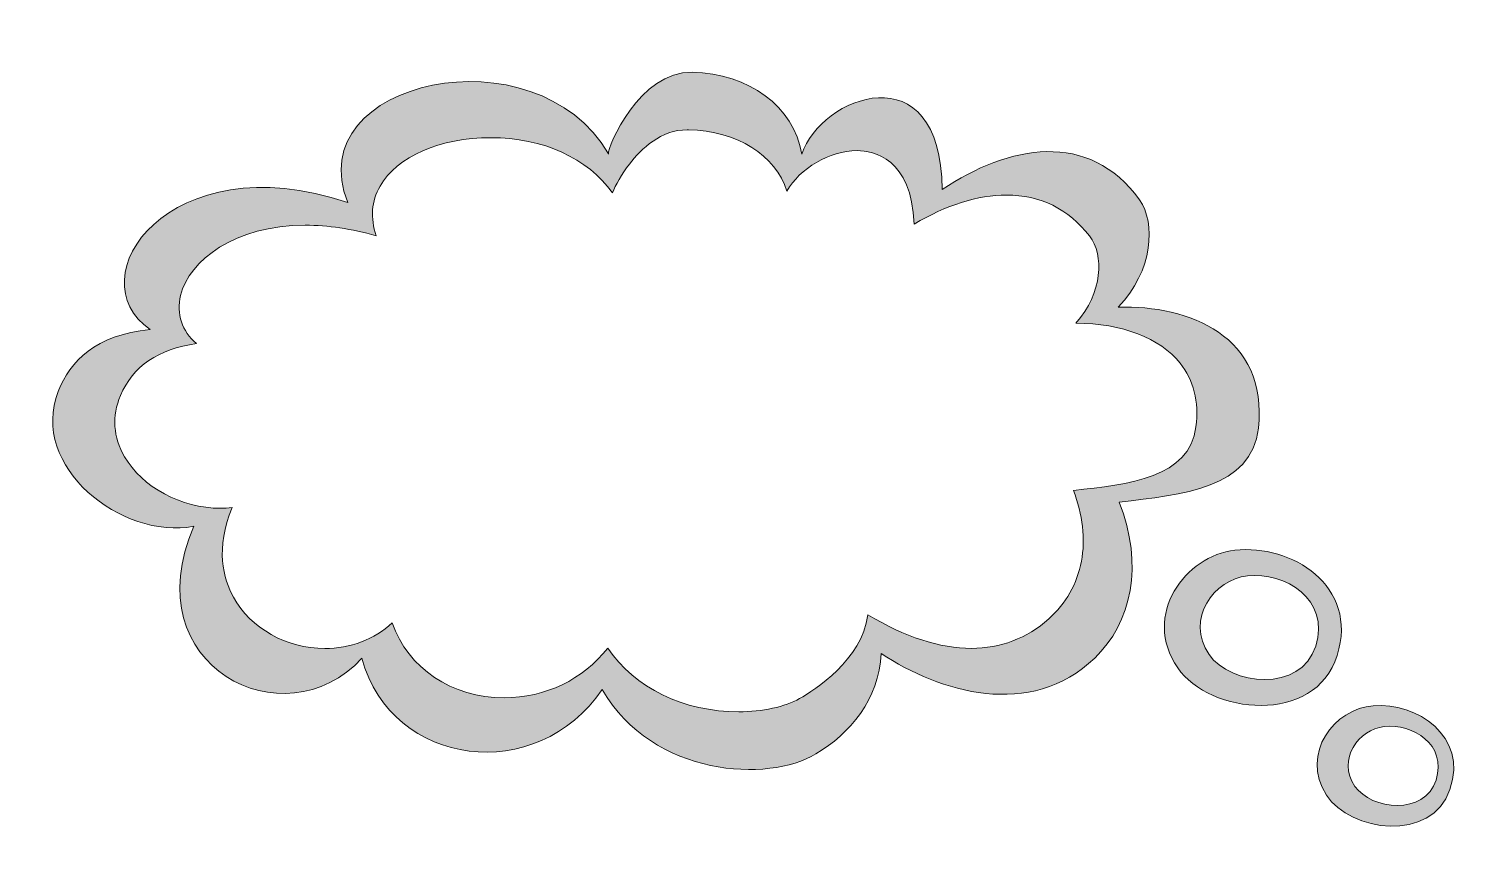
# Model space of a CAD drawing. Header units: inches. Extents: x -2 to 103, y -1 to 58.
import ezdxf

# ---------------------------------------------------------------- set-up
doc = ezdxf.new("R2010")
doc.units = ezdxf.units.IN
doc.header["$MEASUREMENT"] = 0
doc.layers.add('Layer 1', color=7, linetype='Continuous')

msp = doc.modelspace()

# ---------------------------------------------------------------- hatches: boundary and pattern name
at = {"layer": 'Layer 1', "true_color": 0x3f83b5}
h = msp.add_hatch(color=145, dxfattribs=at)
h.dxf.hatch_style = 2
edge = h.paths.add_edge_path()
edge.add_spline(control_points=[(87.44, 28.87), (88.17, 35.54), (82.39, 37.82), (77.27, 37.64), (79.82, 40.3), (80, 43.78), (78.82, 45.43), (75.17, 50.52), (69.3, 49.42), (64.51, 46.17), (64.41, 56.33), (55.66, 52.93), (54.33, 48.74), (53.72, 52.24), (50.49, 54.58), (46.37, 54.68), (42.57, 54.77), (40.22, 49.25), (40.3, 48.77), (40.31, 48.76), (40.32, 48.75), (40.32, 48.74), (40.31, 48.74), (40.3, 48.75), (40.3, 48.77), (35.07, 57.84), (17.83, 54.13), (21.4, 45.24), (8.38, 49.59), (1.67, 39.73), (7.08, 36.02), (3.08, 35.62), (1.27, 33.73), (0.41, 31.54), (-1.73, 26.1), (4.99, 20.76), (10.24, 21.75), (5.84, 11.57), (16.82, 6.08), (22.42, 12.18), (24.61, 4.21), (35.15, 2.97), (39.85, 9.91), (43.56, 3.55), (51.91, 3.16), (55.35, 5.24), (57.81, 6.73), (59.92, 9.17), (60.09, 12.53), (64.3, 9.71), (70.92, 7.73), (75.57, 12.19), (78.22, 14.74), (79.15, 18.92), (77.34, 23.51), (81.92, 24.02), (86.96, 24.52), (87.44, 28.87)], knot_values=[0, 0, 0, 0, 1, 1, 1, 2, 2, 2, 3, 3, 3, 4, 4, 4, 5, 5, 5, 6, 6, 6, 7, 7, 7, 8, 8, 8, 9, 9, 9, 10, 10, 10, 11, 11, 11, 12, 12, 12, 13, 13, 13, 14, 14, 14, 15, 15, 15, 16, 16, 16, 17, 17, 17, 18, 18, 18, 19, 19, 19, 19], degree=3, periodic=1)
edge = h.paths.add_edge_path()
edge.add_spline(control_points=[(74.02, 24.36), (74.7, 22.6), (74.91, 20.83), (74.6, 19.22), (74.29, 17.58), (73.48, 16.14), (72.24, 15.04), (70.64, 13.62), (68.75, 12.9), (66.63, 12.9), (64.34, 12.9), (61.81, 13.72), (59.12, 15.33), (58.69, 12.05), (55.25, 9.87), (54.17, 9.26), (53.09, 8.65), (51.48, 8.3), (49.76, 8.3), (45.74, 8.3), (42.21, 10.02), (40.25, 12.92), (38.46, 10.63), (35.74, 9.32), (32.75, 9.32), (28.92, 9.32), (25.78, 11.44), (24.63, 14.75), (23.32, 13.55), (21.59, 12.89), (19.74, 12.89), (16.96, 12.89), (14.36, 14.35), (13.11, 16.61), (12.37, 17.95), (11.78, 20.14), (13.02, 23.11), (12.74, 23.07), (12.45, 23.06), (12.16, 23.06), (12.16, 23.06), (12.16, 23.06), (12.16, 23.06), (9.34, 23.06), (6.48, 24.6), (5.21, 26.8), (4.39, 28.21), (4.29, 29.75), (4.92, 31.23), (5.84, 33.37), (7.64, 34.61), (10.43, 35), (9.37, 35.91), (8.96, 37.15), (9.28, 38.5), (9.9, 41.03), (13.2, 43.59), (18.32, 43.59), (19.95, 43.59), (21.68, 43.33), (23.46, 42.83), (23.03, 44.11), (23.12, 45.34), (23.74, 46.42), (24.96, 48.56), (28.11, 49.94), (31.77, 49.94), (35.55, 49.94), (38.81, 48.45), (40.6, 45.93), (40.82, 46.49), (41.26, 47.3), (41.82, 48.03), (42.69, 49.16), (44.13, 50.51), (46.02, 50.51), (46.05, 50.51), (46.08, 50.51), (46.11, 50.51), (49.64, 50.43), (52.42, 48.67), (53.25, 46.06), (54.16, 47.7), (56.33, 49), (58.33, 49), (59.53, 49), (62.28, 48.47), (62.48, 43.67), (64.78, 45.05), (67.09, 45.78), (69.17, 45.78), (71.64, 45.78), (73.66, 44.78), (75.19, 42.81), (76.26, 41.42), (76.15, 38.69), (74.2, 36.48), (77.55, 36.47), (80.3, 35.41), (81.76, 33.59), (82.74, 32.35), (83.13, 30.8), (82.91, 28.97), (82.47, 25.28), (78.01, 24.77), (74.02, 24.36)], knot_values=[0, 0, 0, 0, 1, 1, 1, 2, 2, 2, 3, 3, 3, 4, 4, 4, 5, 5, 5, 6, 6, 6, 7, 7, 7, 8, 8, 8, 9, 9, 9, 10, 10, 10, 11, 11, 11, 12, 12, 12, 13, 13, 13, 14, 14, 14, 15, 15, 15, 16, 16, 16, 17, 17, 17, 18, 18, 18, 19, 19, 19, 20, 20, 20, 21, 21, 21, 22, 22, 22, 23, 23, 23, 24, 24, 24, 25, 25, 25, 26, 26, 26, 27, 27, 27, 28, 28, 28, 29, 29, 29, 30, 30, 30, 31, 31, 31, 32, 32, 32, 33, 33, 33, 34, 34, 34, 35, 35, 35, 35], degree=3, periodic=1)
h = msp.add_hatch(color=145, dxfattribs=at)
h.dxf.hatch_style = 2
edge = h.paths.add_edge_path()
edge.add_spline(control_points=[(93.15, 12.39), (94.73, 17.46), (89.81, 20.47), (85.74, 20.02), (82.16, 19.63), (78.94, 15.33), (81.59, 11.48), (83.9, 8.12), (91.55, 7.28), (93.15, 12.39)], knot_values=[0, 0, 0, 0, 1, 1, 1, 2, 2, 2, 3, 3, 3, 3], degree=3, periodic=1)
edge = h.paths.add_edge_path()
edge.add_spline(control_points=[(91.59, 13.06), (90.52, 9.65), (85.41, 10.21), (83.86, 12.45), (82.09, 15.03), (84.24, 17.9), (86.64, 18.16), (89.36, 18.46), (92.65, 16.45), (91.59, 13.06)], knot_values=[0, 0, 0, 0, 1, 1, 1, 2, 2, 2, 3, 3, 3, 3], degree=3, periodic=1)
h = msp.add_hatch(color=145, dxfattribs=at)
h.dxf.hatch_style = 2
edge = h.paths.add_edge_path()
edge.add_spline(control_points=[(95.76, 8.74), (92.99, 8.53), (90.42, 5.29), (92.38, 2.25), (94.1, -0.4), (99.99, -1.23), (101.33, 2.67), (102.65, 6.55), (98.91, 8.99), (95.76, 8.74)], knot_values=[0, 0, 0, 0, 1, 1, 1, 2, 2, 2, 3, 3, 3, 3], degree=3, periodic=1)
edge = h.paths.add_edge_path()
edge.add_spline(control_points=[(100.32, 3.35), (99.51, 0.75), (95.62, 1.18), (94.44, 2.89), (93.09, 4.85), (94.73, 7.03), (96.56, 7.23), (98.62, 7.46), (101.13, 5.93), (100.32, 3.35)], knot_values=[0, 0, 0, 0, 1, 1, 1, 2, 2, 2, 3, 3, 3, 3], degree=3, periodic=1)

# ---------------------------------------------------------------- linework, layer by layer
at = {"layer": 'Layer 1', "lineweight": 0}
for points, knots in [([(87.44, 28.87), (88.17, 35.54), (82.39, 37.82), (77.27, 37.64), (79.82, 40.3), (80, 43.78), (78.82, 45.43), (75.17, 50.52), (69.3, 49.42), (64.51, 46.17), (64.41, 56.33), (55.66, 52.93), (54.33, 48.74), (53.72, 52.24), (50.49, 54.58), (46.37, 54.68), (42.57, 54.77), (40.22, 49.25), (40.3, 48.77), (40.31, 48.76), (40.32, 48.75), (40.32, 48.74), (40.31, 48.74), (40.3, 48.75), (40.3, 48.77), (35.07, 57.84), (17.83, 54.13), (21.4, 45.24), (8.38, 49.59), (1.67, 39.73), (7.08, 36.02), (3.08, 35.62), (1.27, 33.73), (0.41, 31.54), (-1.73, 26.1), (4.99, 20.76), (10.24, 21.75), (5.84, 11.57), (16.82, 6.08), (22.42, 12.18), (24.61, 4.21), (35.15, 2.97), (39.85, 9.91), (43.56, 3.55), (51.91, 3.16), (55.35, 5.24), (57.81, 6.73), (59.92, 9.17), (60.09, 12.53), (64.3, 9.71), (70.92, 7.73), (75.57, 12.19), (78.22, 14.74), (79.15, 18.92), (77.34, 23.51), (81.92, 24.02), (86.96, 24.52), (87.44, 28.87)], [0, 0, 0, 0, 1, 1, 1, 2, 2, 2, 3, 3, 3, 4, 4, 4, 5, 5, 5, 6, 6, 6, 7, 7, 7, 8, 8, 8, 9, 9, 9, 10, 10, 10, 11, 11, 11, 12, 12, 12, 13, 13, 13, 14, 14, 14, 15, 15, 15, 16, 16, 16, 17, 17, 17, 18, 18, 18, 19, 19, 19, 19]), ([(74.02, 24.36), (74.7, 22.6), (74.91, 20.83), (74.6, 19.22), (74.29, 17.58), (73.48, 16.14), (72.24, 15.04), (70.64, 13.62), (68.75, 12.9), (66.63, 12.9), (64.34, 12.9), (61.81, 13.72), (59.12, 15.33), (58.69, 12.05), (55.25, 9.87), (54.17, 9.26), (53.09, 8.65), (51.48, 8.3), (49.76, 8.3), (45.74, 8.3), (42.21, 10.02), (40.25, 12.92), (38.46, 10.63), (35.74, 9.32), (32.75, 9.32), (28.92, 9.32), (25.78, 11.44), (24.63, 14.75), (23.32, 13.55), (21.59, 12.89), (19.74, 12.89), (16.96, 12.89), (14.36, 14.35), (13.11, 16.61), (12.37, 17.95), (11.78, 20.14), (13.02, 23.11), (12.74, 23.07), (12.45, 23.06), (12.16, 23.06), (12.16, 23.06), (12.16, 23.06), (12.16, 23.06), (9.34, 23.06), (6.48, 24.6), (5.21, 26.8), (4.39, 28.21), (4.29, 29.75), (4.92, 31.23), (5.84, 33.37), (7.64, 34.61), (10.43, 35), (9.37, 35.91), (8.96, 37.15), (9.28, 38.5), (9.9, 41.03), (13.2, 43.59), (18.32, 43.59), (19.95, 43.59), (21.68, 43.33), (23.46, 42.83), (23.03, 44.11), (23.12, 45.34), (23.74, 46.42), (24.96, 48.56), (28.11, 49.94), (31.77, 49.94), (35.55, 49.94), (38.81, 48.45), (40.6, 45.93), (40.82, 46.49), (41.26, 47.3), (41.82, 48.03), (42.69, 49.16), (44.13, 50.51), (46.02, 50.51), (46.05, 50.51), (46.08, 50.51), (46.11, 50.51), (49.64, 50.43), (52.42, 48.67), (53.25, 46.06), (54.16, 47.7), (56.33, 49), (58.33, 49), (59.53, 49), (62.28, 48.47), (62.48, 43.67), (64.78, 45.05), (67.09, 45.78), (69.17, 45.78), (71.64, 45.78), (73.66, 44.78), (75.19, 42.81), (76.26, 41.42), (76.15, 38.69), (74.2, 36.48), (77.55, 36.47), (80.3, 35.41), (81.76, 33.59), (82.74, 32.35), (83.13, 30.8), (82.91, 28.97), (82.47, 25.28), (78.01, 24.77), (74.02, 24.36)], [0, 0, 0, 0, 1, 1, 1, 2, 2, 2, 3, 3, 3, 4, 4, 4, 5, 5, 5, 6, 6, 6, 7, 7, 7, 8, 8, 8, 9, 9, 9, 10, 10, 10, 11, 11, 11, 12, 12, 12, 13, 13, 13, 14, 14, 14, 15, 15, 15, 16, 16, 16, 17, 17, 17, 18, 18, 18, 19, 19, 19, 20, 20, 20, 21, 21, 21, 22, 22, 22, 23, 23, 23, 24, 24, 24, 25, 25, 25, 26, 26, 26, 27, 27, 27, 28, 28, 28, 29, 29, 29, 30, 30, 30, 31, 31, 31, 32, 32, 32, 33, 33, 33, 34, 34, 34, 35, 35, 35, 35]), ([(93.15, 12.39), (94.73, 17.46), (89.81, 20.47), (85.74, 20.02), (82.16, 19.63), (78.94, 15.33), (81.59, 11.48), (83.9, 8.12), (91.55, 7.28), (93.15, 12.39)], [0, 0, 0, 0, 1, 1, 1, 2, 2, 2, 3, 3, 3, 3]), ([(91.59, 13.06), (90.52, 9.65), (85.41, 10.21), (83.86, 12.45), (82.09, 15.03), (84.24, 17.9), (86.64, 18.16), (89.36, 18.46), (92.65, 16.45), (91.59, 13.06)], [0, 0, 0, 0, 1, 1, 1, 2, 2, 2, 3, 3, 3, 3]), ([(95.76, 8.74), (92.99, 8.53), (90.42, 5.29), (92.38, 2.25), (94.1, -0.4), (99.99, -1.23), (101.33, 2.67), (102.65, 6.55), (98.91, 8.99), (95.76, 8.74)], [0, 0, 0, 0, 1, 1, 1, 2, 2, 2, 3, 3, 3, 3]), ([(100.32, 3.35), (99.51, 0.75), (95.62, 1.18), (94.44, 2.89), (93.09, 4.85), (94.73, 7.03), (96.56, 7.23), (98.62, 7.46), (101.13, 5.93), (100.32, 3.35)], [0, 0, 0, 0, 1, 1, 1, 2, 2, 2, 3, 3, 3, 3])]:
    msp.add_open_spline(points, degree=3, knots=knots, dxfattribs=at)

doc.saveas('drawing.dxf')
